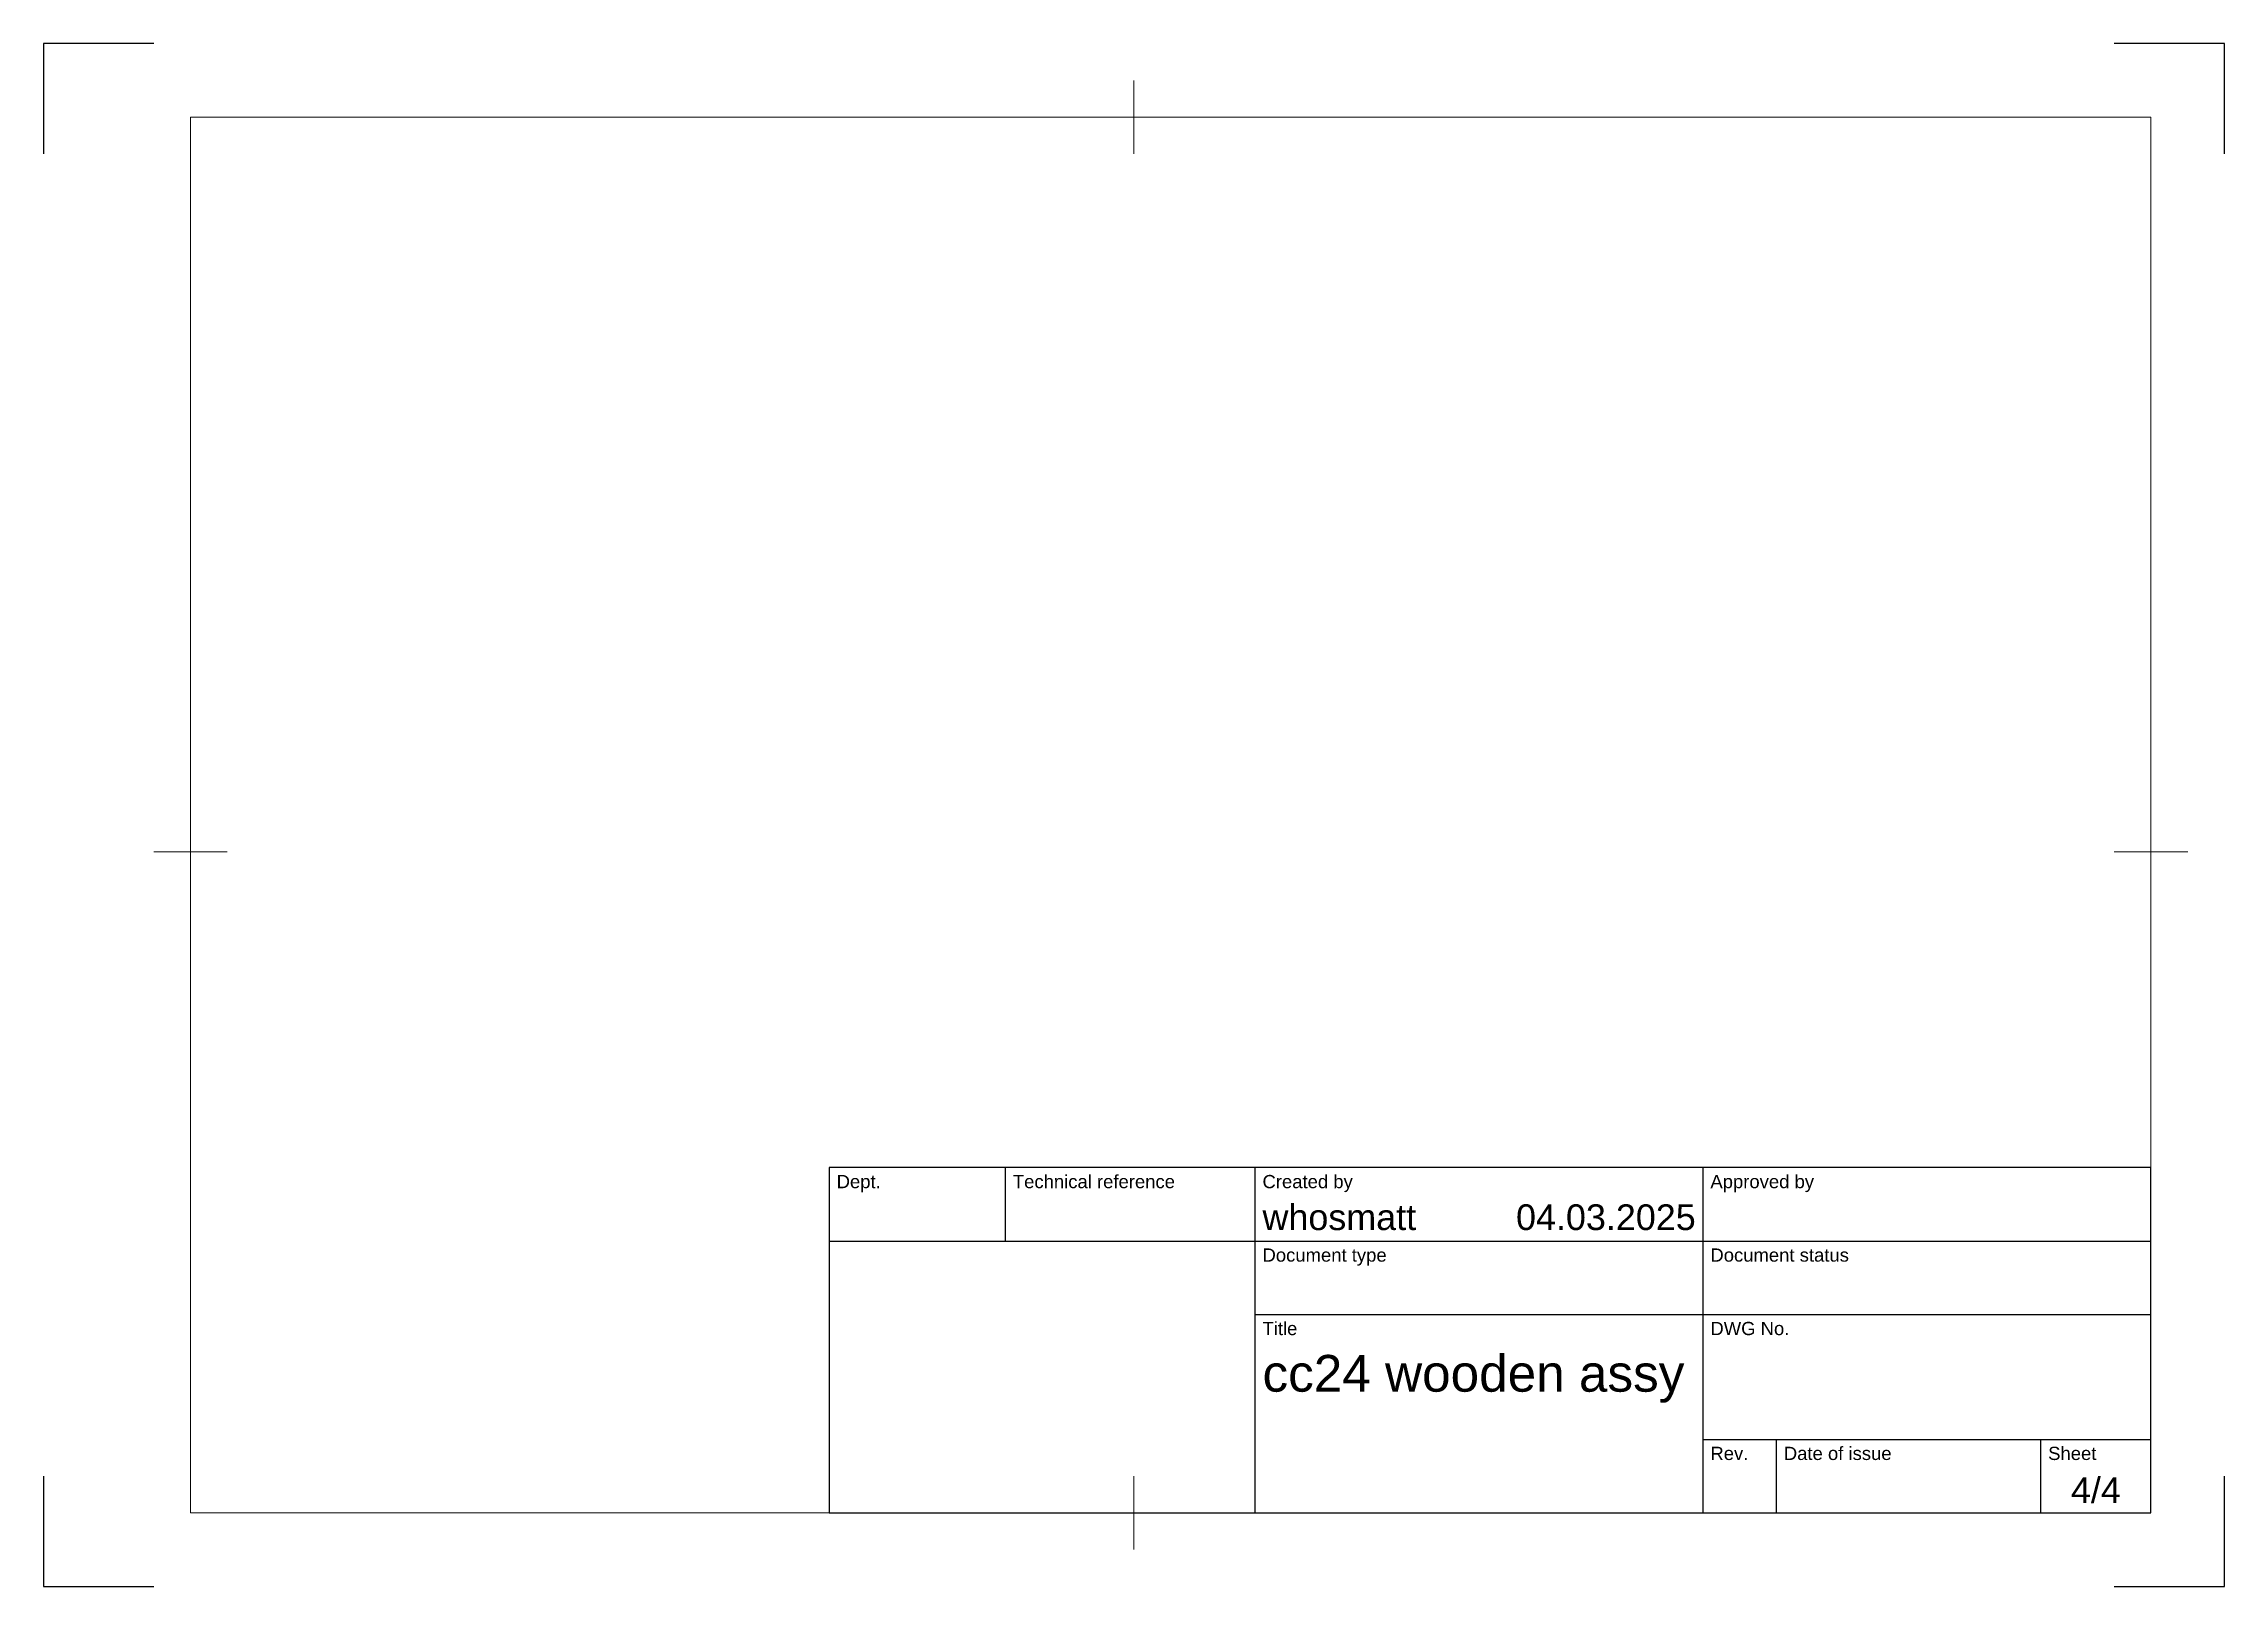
# Paper-space layout 'Sheet4' of a CAD drawing. Header units: millimetres. Extents: x 0 to 297, y 0 to 210.
import ezdxf
from ezdxf.enums import TextEntityAlignment as Align

# ---------------------------------------------------------------- set-up
doc = ezdxf.new("R2010")
doc.units = ezdxf.units.MM
doc.header["$LTSCALE"] = 0.75
doc.layers.add('BORDER', color=7, linetype='Continuous', lineweight=18)
doc.layers.add('TITLEBLOCK', color=7, linetype='Continuous', lineweight=25)
doc.styles.add('FusionTitle', font='arial.ttf')

# ---------------------------------------------------------------- blocks, each defined once
blk = doc.blocks.new('ISO_A4(L)_SHEET')
at = {"layer": 'BORDER'}
for p, q in [((148.5, 205), (148.5, 195)), ((287, 200), (20, 200)), ((20, 200), (20, 10)), ((287, 10), (287, 200)), ((15, 100), (25, 100)), ((292, 100), (282, 100)), ((148.5, 5), (148.5, 15)), ((287, 10), (20, 10))]:
    blk.add_line(p, q, dxfattribs=at)
at = {"layer": 'Defpoints'}
for p, q in [((0, 210), (0, 195)), ((15, 210), (0, 210)), ((297, 210), (282, 210)), ((297, 195), (297, 210)), ((0, 15), (0, 0)), ((297, 0), (297, 15)), ((0, 0), (15, 0)), ((282, 0), (297, 0))]:
    blk.add_line(p, q, dxfattribs=at)
blk = doc.blocks.new('ISO_TITLEBLOCK')
at = {"layer": 'TITLEBLOCK'}
for p, q in [((0, 47), (-180, 47)), ((-180, 47), (-180, 0)), ((-156, 37), (-156, 47)), ((-122, 0), (-122, 47)), ((-61, 0), (-61, 47)), ((0, 0), (0, 47)), ((-180, 37), (0, 37)), ((-122, 27), (0, 27)), ((-61, 10), (0, 10)), ((-51, 0), (-51, 10)), ((-15, 0), (-15, 10)), ((-180, 0), (0, 0))]:
    blk.add_line(p, q, dxfattribs=at)
at = {"layer": 'TITLEBLOCK', "style": 'FusionTitle'}
for s, p in [('Dept.', (-179, 46)), ('Technical reference', (-155, 46)), ('Created by', (-121, 46)), ('Approved by', (-60, 46)), ('Document type', (-121, 36)), ('Document status', (-60, 36)), ('Title', (-121, 26)), ('DWG No.', (-60, 26)), ('Rev.', (-60, 9)), ('Date of issue', (-50, 9)), ('Sheet', (-14, 9))]:
    blk.add_text(s, height=1.8, dxfattribs=at).set_placement(p, align=Align.TOP_LEFT)
for tag, height, p in [('DEPT', 3.5, (-179, 42)), ('TECHNICAL_REFERENCE', 3.5, (-155, 42)), ('CREATED_BY', 3.5, (-121, 42)), ('APPROVED_BY', 3.5, (-60, 42)), ('DOCUMENT_TYPE', 3.5, (-121, 32)), ('DOCUMENT_STATUS', 3.5, (-60, 32)), ('TITLE_1', 5, (-121, 21.5)), ('TITLE_2', 5, (-121, 14)), ('TITLE_3', 5, (-121, 6.5)), ('DATE_OF_ISSUE', 3.5, (-50, 5))]:
    blk.add_attdef(tag, text='', height=height, dxfattribs=at).set_placement(p, align=Align.TOP_LEFT)
for tag, p in [('CREATED_DATE', (-62, 42)), ('APPROVED_DATE', (-0.99, 42))]:
    blk.add_attdef(tag, text='', height=3.5, dxfattribs=at).set_placement(p, align=Align.TOP_RIGHT)
for tag, height, p in [('DRAWING_NUMBER', 5, (-30.5, 19.75)), ('REV', 3.5, (-56, 4.85)), ('SHEET', 3.5, (-7.5, 4.85))]:
    blk.add_attdef(tag, text='', height=height, dxfattribs=at).set_placement(p, align=Align.TOP_CENTER)

psp = doc.layouts.new('Sheet4')

# ---------------------------------------------------------------- block references
at = {"layer": 'BORDER'}
psp.add_blockref('ISO_A4(L)_SHEET', (0, 0), dxfattribs=at)
at = {"layer": 'TITLEBLOCK'}
psp.add_blockref('ISO_TITLEBLOCK', (287, 10), dxfattribs=at).add_auto_attribs({'CREATED_DATE': '04.03.2025', 'SHEET': '4/4', 'TITLE_1': 'cc24 wooden assy', 'CREATED_BY': 'whosmatt'})

doc.saveas('drawing.dxf')
